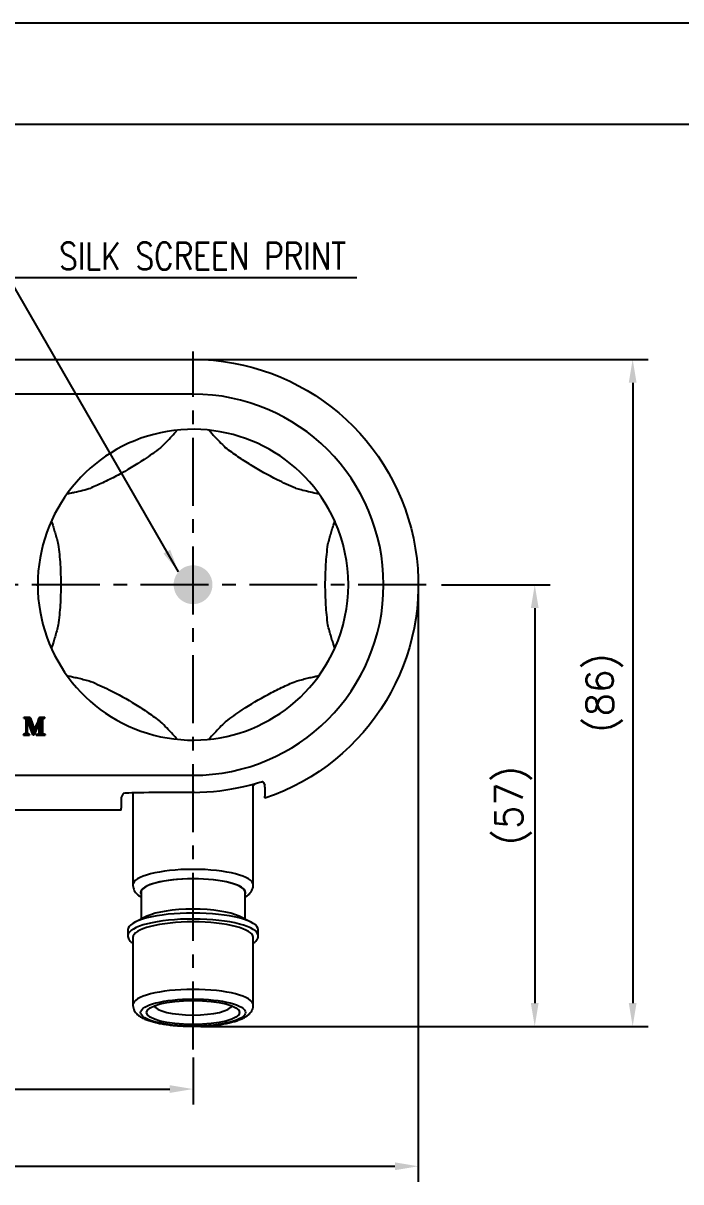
# Model space of a CAD drawing. Extents: x 43789 to 44209, y -38468 to -38171.
# Drawn here: x 43944.6 to 44029.3, y -38319.9 to -38170.7 of the extents above; entities that cross this region are included whole.
import ezdxf
from ezdxf.enums import TextEntityAlignment as Align

# ---------------------------------------------------------------- set-up
doc = ezdxf.new("R2010")
doc.units = 0
doc.header["$LTSCALE"] = 7
doc.header["$MEASUREMENT"] = 0
doc.linetypes.add('CENTER', pattern=[2, 1.25, -0.25, 0.25, -0.25])
doc.layers.get('0').update_dxf_attribs({"color": 2, "linetype": 'CONTINUOUS'})
for name, color, linetype in [('_DWG', 7, 'CONTINUOUS'), ('CL', 1, 'CENTER'), ('D', 2, 'CONTINUOUS')]:
    doc.layers.add(name, color=color, linetype=linetype)
doc.styles.add('DD', font='romans', dxfattribs={"bigfont": 'GHS.shx'})
doc.styles.add('GHS', font='ROMANS.shx', dxfattribs={"bigfont": 'GHS.shx'})
doc.dimstyles.new('STANDARD$7', dxfattribs={"dimscale": 0, "dimtxt": 3.5, "dimasz": 3, "dimexe": 2, "dimexo": 1, "dimgap": 1, "dimtad": 1, "dimdec": 4, "dimdsep": 46, "dimtxsty": 'GHS', "dimcen": 1, "dimclrd": 256, "dimclre": 256, "dimclrt": 256, "dimadec": 4, "dimazin": 2, "dimtfac": 1, "dimtdec": 4, "dimtmove": 0, "dimatfit": 0, "dimfxl": 0, "dimtolj": 1, "dimtzin": 0, "dimlwd": -1, "dimlwe": -1, "dimarcsym": 0})

# ---------------------------------------------------------------- blocks, each defined once
blk = doc.blocks.new('BORDER')
blk.add_line((1, 1), (0, 1))

msp = doc.modelspace()

# ---------------------------------------------------------------- hatches: boundary and pattern name
at = {"layer": 'D'}
h = msp.add_hatch(color=5, dxfattribs=at)
edge = h.paths.add_edge_path()
edge.add_spline(control_points=[(43915.98, -38243.02), (43915.98, -38242.83), (43915.96, -38242.63), (43915.85, -38242.17), (43915.74, -38241.91), (43915.44, -38241.44), (43915.25, -38241.22), (43914.8, -38240.88), (43914.55, -38240.74), (43914.03, -38240.56), (43913.76, -38240.52), (43913.48, -38240.52)], knot_values=[0.500119, 0.500119, 0.500119, 0.500119, 0.53704, 0.53704, 0.590743, 0.590743, 0.644446, 0.644446, 0.698151, 0.698151, 0.750139, 0.750139, 0.750139, 0.750139], degree=3, periodic=0)
edge.add_line((43913.48, -38240.52), (43913.48, -38243.02))
edge.add_line((43913.48, -38243.02), (43915.98, -38243.02))
edge = h.paths.add_edge_path()
edge.add_spline(control_points=[(43913.48, -38245.52), (43913.58, -38245.52), (43913.68, -38245.51), (43914.05, -38245.47), (43914.33, -38245.39), (43914.83, -38245.14), (43915.06, -38244.98), (43915.46, -38244.58), (43915.62, -38244.34), (43915.86, -38243.84), (43915.94, -38243.56), (43915.98, -38243.2), (43915.98, -38243.11), (43915.98, -38243.02)], knot_values=[0.250031, 0.250031, 0.250031, 0.250031, 0.26852, 0.26852, 0.322223, 0.322223, 0.375927, 0.375927, 0.429631, 0.429631, 0.483336, 0.483336, 0.500119, 0.500119, 0.500119, 0.500119], degree=3, periodic=0)
edge.add_line((43915.98, -38243.02), (43913.48, -38243.02))
edge.add_line((43913.48, -38243.02), (43913.48, -38245.52))
edge = h.paths.add_edge_path()
edge.add_line((43913.48, -38243.02), (43910.98, -38243.02))
edge.add_spline(control_points=[(43910.98, -38243.02), (43910.98, -38243.3), (43911.03, -38243.58), (43911.22, -38244.11), (43911.36, -38244.36), (43911.71, -38244.8), (43911.92, -38244.99), (43912.4, -38245.29), (43912.66, -38245.4), (43913.11, -38245.5), (43913.3, -38245.52), (43913.48, -38245.52)], knot_values=[0.00006, 0.00006, 0.00006, 0.00006, 0.053704, 0.053704, 0.107407, 0.107407, 0.161111, 0.161111, 0.214816, 0.214816, 0.250031, 0.250031, 0.250031, 0.250031], degree=3, periodic=0)
edge.add_line((43913.48, -38245.52), (43913.48, -38243.02))
edge = h.paths.add_edge_path()
edge.add_line((43913.48, -38243.02), (43913.48, -38240.52))
edge.add_spline(control_points=[(43913.48, -38240.52), (43913.48, -38240.52), (43913.47, -38240.52), (43913.18, -38240.52), (43912.89, -38240.57), (43912.37, -38240.76), (43912.12, -38240.91), (43911.69, -38241.26), (43911.5, -38241.48), (43911.2, -38241.96), (43911.1, -38242.22), (43911, -38242.67), (43910.98, -38242.84), (43910.98, -38243.02), (43910.98, -38243.02), (43910.98, -38243.02), (43910.98, -38243.02)], knot_values=[0.750139, 0.750139, 0.750139, 0.750139, 0.751856, 0.751856, 0.805559, 0.805559, 0.859262, 0.859262, 0.912966, 0.912966, 0.966671, 0.966671, 1, 1, 1, 1.00006, 1.00006, 1.00006, 1.00006], degree=3, periodic=0)
edge.add_arc((43913.48, -38243.02), 2.5, 168.0886, 168.0955)
edge.add_arc((43913.48, -38243.02), 2.5, 169.776, 169.8031)
edge.add_arc((43913.48, -38243.02), 2.5, 178.2885, 178.3172)
edge.add_line((43910.98, -38243.02), (43913.48, -38243.02))
h.paths.add_polyline_path([(43966.48, -38243.02), (43966.48, -38240.52, 0.414214), (43963.98, -38243.02)])
h.paths.add_polyline_path([(43968.98, -38243.02, 0.414214), (43966.48, -38240.52), (43966.48, -38243.02)])
h.paths.add_polyline_path([(43966.48, -38243.02), (43966.48, -38245.52, 0.414214), (43968.98, -38243.02)])
h.paths.add_polyline_path([(43963.98, -38243.02, 0.414214), (43966.48, -38245.52), (43966.48, -38243.02)])
h = msp.add_hatch(dxfattribs=at)
h.set_pattern_fill('ANSI31', color=256, style=0)
h.set_pattern_definition([(45, (8412.3692, -32212.31306), (-0.08838834765, 0.08838834765), [])])
h.paths.add_polyline_path([(43947.1, -38260.41), (43947.13, -38260.31), (43947.19, -38260.24), (43947.29, -38260.21), (43947.41, -38260.21), (43947.41, -38260.09), (43946.79, -38260.09), (43946.73, -38260.11), (43946.68, -38260.15), (43946.64, -38260.21), (43946.48, -38260.7), (43946.29, -38261.18), (43946.29, -38261.18), (43946.29, -38261.18), (43946.11, -38261.66), (43946.05, -38261.66), (43945.54, -38260.21), (43945.49, -38260.14), (43945.43, -38260.11), (43945.37, -38260.09), (43944.67, -38260.09), (43944.67, -38260.21), (43944.76, -38260.2), (43944.86, -38260.22), (43944.94, -38260.28), (43944.98, -38260.41), (43944.98, -38261.98), (43944.93, -38262.13), (43944.83, -38262.23), (43944.66, -38262.28), (43944.66, -38262.39), (43945.41, -38262.39), (43945.41, -38262.28), (43945.28, -38262.24), (43945.18, -38262.14), (43945.14, -38262), (43945.14, -38261.73), (43945.14, -38260.34), (43945.14, -38260.33), (43945.87, -38262.35), (43946.04, -38262.35), (43946.69, -38260.67), (43946.68, -38260.69), (43946.68, -38262.07), (43946.64, -38262.19), (43946.56, -38262.26), (43946.44, -38262.28), (43946.3, -38262.28), (43946.3, -38262.39), (43947.42, -38262.39), (43947.42, -38262.28), (43947.3, -38262.27), (43947.19, -38262.25), (43947.13, -38262.18), (43947.1, -38262.07)])

# ---------------------------------------------------------------- linework, layer by layer
at = {"color": 4}
msp.add_line((43819.9, -38183.74), (44197.9, -38183.74), dxfattribs=at)
at = {"color": 7, "linetype": 'Continuous'}
for p, q in [((43964.26, -38223.33), (43964.27, -38223.32)), ((43968.7, -38223.32), (43968.7, -38223.33)), ((43984.73, -38234.84), (43984.75, -38234.87)), ((43948.32, -38235.1), (43948.32, -38235.1)), ((43948.32, -38250.94), (43948.32, -38250.94)), ((43984.75, -38251.17), (43984.73, -38251.2)), ((43950.45, -38254.77), (43950.54, -38254.78)), ((43982.43, -38254.78), (43982.52, -38254.77)), ((43964.27, -38262.72), (43964.26, -38262.71)), ((43968.7, -38262.71), (43968.7, -38262.72))]:
    msp.add_line(p, q, dxfattribs=at)
at = {"color": 255}
for p, q in [((43944.67, -38260.21), (43944.67, -38260.09)), ((43944.67, -38260.09), (43945.37, -38260.09)), ((43945.37, -38260.09), (43944.67, -38260.09)), ((43944.67, -38260.09), (43944.67, -38260.21)), ((43944.76, -38260.2), (43944.67, -38260.21)), ((43944.67, -38260.21), (43944.76, -38260.2)), ((43944.86, -38260.22), (43944.76, -38260.2)), ((43944.76, -38260.2), (43944.86, -38260.22)), ((43944.94, -38260.28), (43944.86, -38260.22)), ((43944.86, -38260.22), (43944.94, -38260.28)), ((43944.98, -38260.41), (43944.94, -38260.28)), ((43944.94, -38260.28), (43944.98, -38260.41)), ((43945.87, -38262.35), (43945.14, -38260.33)), ((43945.14, -38260.33), (43945.14, -38260.34)), ((43945.14, -38260.34), (43945.14, -38260.33)), ((43945.14, -38260.33), (43945.87, -38262.35)), ((43945.14, -38260.34), (43945.14, -38261.73)), ((43945.14, -38261.73), (43945.14, -38260.34)), ((43945.37, -38260.09), (43945.43, -38260.11)), ((43945.43, -38260.11), (43945.37, -38260.09)), ((43945.43, -38260.11), (43945.49, -38260.14)), ((43945.49, -38260.14), (43945.43, -38260.11)), ((43945.49, -38260.14), (43945.54, -38260.21)), ((43945.54, -38260.21), (43945.49, -38260.14)), ((43945.54, -38260.21), (43946.05, -38261.66)), ((43946.05, -38261.66), (43945.54, -38260.21)), ((43946.48, -38260.7), (43946.64, -38260.21)), ((43946.64, -38260.21), (43946.48, -38260.7)), ((43946.64, -38260.21), (43946.68, -38260.15)), ((43946.68, -38260.15), (43946.64, -38260.21)), ((43946.68, -38260.15), (43946.73, -38260.11)), ((43946.73, -38260.11), (43946.68, -38260.15)), ((43946.73, -38260.11), (43946.79, -38260.09)), ((43946.79, -38260.09), (43946.73, -38260.11)), ((43946.79, -38260.09), (43947.41, -38260.09)), ((43947.41, -38260.09), (43946.79, -38260.09)), ((43947.13, -38260.31), (43947.1, -38260.41)), ((43947.1, -38260.41), (43947.13, -38260.31)), ((43947.19, -38260.24), (43947.13, -38260.31)), ((43947.13, -38260.31), (43947.19, -38260.24)), ((43947.29, -38260.21), (43947.19, -38260.24)), ((43947.19, -38260.24), (43947.29, -38260.21)), ((43947.41, -38260.21), (43947.29, -38260.21)), ((43947.29, -38260.21), (43947.41, -38260.21)), ((43947.41, -38260.09), (43947.41, -38260.21)), ((43947.41, -38260.21), (43947.41, -38260.09)), ((43944.98, -38261.98), (43944.98, -38260.41)), ((43944.98, -38260.41), (43944.98, -38261.98)), ((43945.14, -38261.73), (43945.14, -38262)), ((43945.14, -38262), (43945.14, -38261.73)), ((43946.69, -38260.67), (43946.04, -38262.35)), ((43946.04, -38262.35), (43946.69, -38260.67)), ((43946.05, -38261.66), (43946.11, -38261.66)), ((43946.11, -38261.66), (43946.05, -38261.66)), ((43946.11, -38261.66), (43946.29, -38261.18)), ((43946.29, -38261.18), (43946.11, -38261.66)), ((43946.29, -38261.18), (43946.48, -38260.7)), ((43946.48, -38260.7), (43946.29, -38261.18)), ((43946.68, -38260.69), (43946.69, -38260.67)), ((43946.69, -38260.67), (43946.68, -38260.69)), ((43946.68, -38262.07), (43946.68, -38260.69)), ((43946.68, -38260.69), (43946.68, -38262.07)), ((43947.1, -38260.41), (43947.1, -38262.07)), ((43947.1, -38262.07), (43947.1, -38260.41)), ((43944.66, -38262.28), (43944.83, -38262.23)), ((43944.83, -38262.23), (43944.66, -38262.28)), ((43944.66, -38262.39), (43944.66, -38262.28)), ((43944.66, -38262.28), (43944.66, -38262.39)), ((43945.41, -38262.39), (43944.66, -38262.39)), ((43944.66, -38262.39), (43945.41, -38262.39)), ((43944.83, -38262.23), (43944.93, -38262.13)), ((43944.93, -38262.13), (43944.83, -38262.23)), ((43944.93, -38262.13), (43944.98, -38261.98)), ((43944.98, -38261.98), (43944.93, -38262.13)), ((43945.14, -38262), (43945.18, -38262.14)), ((43945.18, -38262.14), (43945.14, -38262)), ((43945.18, -38262.14), (43945.28, -38262.24)), ((43945.28, -38262.24), (43945.18, -38262.14)), ((43945.28, -38262.24), (43945.41, -38262.28)), ((43945.41, -38262.28), (43945.28, -38262.24)), ((43945.41, -38262.28), (43945.41, -38262.39)), ((43945.41, -38262.39), (43945.41, -38262.28)), ((43946.04, -38262.35), (43945.87, -38262.35)), ((43945.87, -38262.35), (43946.04, -38262.35)), ((43946.3, -38262.28), (43946.44, -38262.28)), ((43946.3, -38262.39), (43946.3, -38262.28)), ((43946.44, -38262.28), (43946.3, -38262.28)), ((43946.3, -38262.28), (43946.3, -38262.39)), ((43947.42, -38262.39), (43946.3, -38262.39)), ((43946.3, -38262.39), (43947.42, -38262.39)), ((43946.44, -38262.28), (43946.56, -38262.26)), ((43946.56, -38262.26), (43946.44, -38262.28)), ((43946.56, -38262.26), (43946.64, -38262.19)), ((43946.64, -38262.19), (43946.56, -38262.26)), ((43946.64, -38262.19), (43946.68, -38262.07)), ((43946.68, -38262.07), (43946.64, -38262.19)), ((43947.1, -38262.07), (43947.13, -38262.18)), ((43947.13, -38262.18), (43947.1, -38262.07)), ((43947.13, -38262.18), (43947.19, -38262.25)), ((43947.19, -38262.25), (43947.13, -38262.18)), ((43947.19, -38262.25), (43947.3, -38262.27)), ((43947.3, -38262.27), (43947.19, -38262.25)), ((43947.3, -38262.27), (43947.42, -38262.28)), ((43947.42, -38262.28), (43947.3, -38262.27)), ((43947.42, -38262.28), (43947.42, -38262.39)), ((43947.42, -38262.39), (43947.42, -38262.28))]:
    msp.add_line(p, q, dxfattribs=at)
at = {"color": 7, "linetype": 'Continuous'}
for centre, radius, start, end in [((43966.48, -38243.02), 20, 24.1488, 335.8515), ((43942.79, -38193.78), 38.27, 281.5186, 281.8801), ((43991.04, -38189.6), 42.53, 258.1414, 258.4633), ((43966.48, -38243.02), 20, 335.949, 24.0515)]:
    msp.add_arc(centre, radius, start, end, dxfattribs=at)
for points, knots in [([(43962.29, -38225.39), (43962.48, -38225.21), (43963.16, -38224.54), (43963.81, -38223.84), (43964.26, -38223.33)], [0, 0, 0, 0, 0.277223, 1, 1, 1, 1]), ([(43964.27, -38223.32), (43964.3, -38223.29), (43964.34, -38223.25), (43964.39, -38223.19), (43964.42, -38223.15), (43964.44, -38223.13), (43964.45, -38223.12)], [0, 0, 0, 0, 0.3969115, 0.7076572, 0.9147083, 0.9966809, 0.9966809, 0.9966809, 0.9966809]), ([(43968.52, -38223.12), (43968.53, -38223.13), (43968.54, -38223.15), (43968.58, -38223.19), (43968.63, -38223.25), (43968.67, -38223.29), (43968.7, -38223.32)], [0, 0, 0, 0, 0.08527, 0.292307, 0.603056, 1, 1, 1, 1]), ([(43968.7, -38223.33), (43968.83, -38223.47), (43969.47, -38224.18), (43970.13, -38224.86), (43970.68, -38225.39)], [0, 0, 0, 0, 0.201927, 1, 1, 1, 1]), ([(43962.29, -38225.39), (43961.6, -38225.92), (43959.84, -38227.18), (43957.41, -38228.63), (43955.09, -38229.8), (43953.9, -38230.33), (43953.3, -38230.58)], [0, 0, 0, 0, 0.249996, 0.624967, 0.812496, 1, 1, 1, 1]), ([(43979.67, -38230.58), (43979.27, -38230.42), (43978.48, -38230.07), (43976.52, -38229.14), (43974.43, -38227.98), (43972.25, -38226.55), (43971.19, -38225.79), (43970.68, -38225.39)], [0, 0, 0, 0, 0.125, 0.250019, 0.624975, 0.8125, 1, 1, 1, 1]), ([(43950.27, -38231.31), (43950.27, -38231.31), (43950.27, -38231.31), (43950.28, -38231.31), (43950.28, -38231.31), (43950.29, -38231.3), (43950.3, -38231.3), (43950.32, -38231.3), (43950.34, -38231.29), (43950.38, -38231.29), (43950.41, -38231.28), (43950.44, -38231.28)], [0.0031574, 0.0031574, 0.0031574, 0.0031574, 0.0043273, 0.017156, 0.0384896, 0.0681606, 0.1517656, 0.2664332, 0.4104474, 0.5819538, 1, 1, 1, 1]), ([(43950.67, -38231.23), (43950.86, -38231.19), (43951.74, -38231), (43952.61, -38230.78), (43953.3, -38230.58)], [0, 0, 0, 0, 0.21274, 1, 1, 1, 1]), ([(43979.67, -38230.58), (43979.91, -38230.65), (43980.78, -38230.89), (43981.66, -38231.09), (43982.3, -38231.23)], [0, 0, 0, 0, 0.271688, 1, 1, 1, 1]), ([(43982.53, -38231.28), (43982.56, -38231.28), (43982.59, -38231.29), (43982.63, -38231.29), (43982.65, -38231.3), (43982.67, -38231.3), (43982.68, -38231.3), (43982.69, -38231.31), (43982.69, -38231.31), (43982.69, -38231.31), (43982.7, -38231.31), (43982.7, -38231.31)], [0, 0, 0, 0, 0.418057, 0.589567, 0.733582, 0.848247, 0.93185, 0.96152, 0.982852, 0.995677, 1, 1, 1, 1]), ([(43948.24, -38234.84), (43948.24, -38234.84), (43948.24, -38234.84), (43948.24, -38234.85), (43948.24, -38234.86), (43948.25, -38234.89), (43948.26, -38234.92), (43948.27, -38234.95), (43948.29, -38235.01), (43948.31, -38235.06), (43948.32, -38235.1)], [0, 0, 0, 0, 0.007787, 0.023561, 0.078873, 0.164759, 0.279715, 0.422225, 0.590788, 1, 1, 1, 1]), ([(43984.65, -38235.1), (43984.66, -38235.07), (43984.68, -38235.02), (43984.7, -38234.95), (43984.71, -38234.92), (43984.72, -38234.89), (43984.72, -38234.86), (43984.73, -38234.85), (43984.73, -38234.85), (43984.73, -38234.84), (43984.73, -38234.84), (43984.73, -38234.84)], [0, 0, 0, 0, 0.410784, 0.580032, 0.723114, 0.838528, 0.924586, 0.955936, 0.979129, 0.993892, 1, 1, 1, 1]), ([(43948.32, -38235.1), (43948.38, -38235.28), (43948.51, -38235.69), (43948.72, -38236.34), (43948.93, -38237.07), (43949.06, -38237.58), (43949.12, -38237.83)], [0, 0, 0, 0, 0.200331, 0.450915, 0.72192, 1, 1, 1, 1]), ([(43983.85, -38237.83), (43983.91, -38237.58), (43984.04, -38237.07), (43984.25, -38236.34), (43984.45, -38235.69), (43984.59, -38235.28), (43984.65, -38235.1)], [0, 0, 0, 0, 0.278112, 0.549104, 0.799706, 1, 1, 1, 1]), ([(43949.12, -38237.83), (43949.18, -38238.26), (43949.28, -38239.12), (43949.38, -38240.42), (43949.44, -38241.72), (43949.45, -38242.59), (43949.46, -38243.02)], [0, 0, 0, 0, 0.249961, 0.499972, 0.749974, 1, 1, 1, 1]), ([(43983.51, -38243.02), (43983.51, -38242.59), (43983.53, -38241.72), (43983.59, -38240.42), (43983.69, -38239.12), (43983.79, -38238.26), (43983.84, -38237.83)], [0, 0, 0, 0, 0.250026, 0.500028, 0.750039, 1, 1, 1, 1]), ([(43949.46, -38243.02), (43949.45, -38243.45), (43949.44, -38244.32), (43949.38, -38245.62), (43949.28, -38246.91), (43949.18, -38247.78), (43949.12, -38248.21)], [0, 0, 0, 0, 0.250026, 0.500028, 0.750039, 1, 1, 1, 1]), ([(43983.84, -38248.21), (43983.79, -38247.78), (43983.69, -38246.91), (43983.59, -38245.62), (43983.53, -38244.32), (43983.51, -38243.45), (43983.51, -38243.02)], [0, 0, 0, 0, 0.249961, 0.499972, 0.749974, 1, 1, 1, 1]), ([(43949.12, -38248.2), (43949.06, -38248.46), (43948.93, -38248.96), (43948.72, -38249.7), (43948.51, -38250.35), (43948.38, -38250.76), (43948.32, -38250.94)], [0, 0, 0, 0, 0.278283, 0.54947, 0.800095, 1, 1, 1, 1]), ([(43984.65, -38250.93), (43984.59, -38250.75), (43984.45, -38250.35), (43984.25, -38249.69), (43984.04, -38248.96), (43983.91, -38248.46), (43983.84, -38248.2)], [0, 0, 0, 0, 0.200329, 0.450946, 0.721923, 1, 1, 1, 1]), ([(43948.32, -38250.94), (43948.31, -38250.98), (43948.29, -38251.03), (43948.27, -38251.09), (43948.26, -38251.12), (43948.25, -38251.15), (43948.24, -38251.17), (43948.24, -38251.19), (43948.24, -38251.19), (43948.24, -38251.2), (43948.24, -38251.2), (43948.24, -38251.2)], [0, 0, 0, 0, 0.409001, 0.577419, 0.719993, 0.835354, 0.921735, 0.953452, 0.9772, 0.992757, 1, 1, 1, 1]), ([(43984.73, -38251.2), (43984.73, -38251.2), (43984.73, -38251.2), (43984.73, -38251.19), (43984.73, -38251.19), (43984.72, -38251.17), (43984.72, -38251.15), (43984.71, -38251.12), (43984.7, -38251.08), (43984.68, -38251.02), (43984.66, -38250.97), (43984.65, -38250.93)], [0, 0, 0, 0, 0.006063, 0.020811, 0.044007, 0.075372, 0.161469, 0.276905, 0.419988, 0.589227, 1, 1, 1, 1]), ([(43950.27, -38254.73), (43950.27, -38254.73), (43950.28, -38254.73), (43950.29, -38254.74), (43950.31, -38254.74), (43950.34, -38254.74), (43950.38, -38254.75), (43950.43, -38254.76), (43950.45, -38254.77)], [0, 0, 0, 0, 0.035608, 0.098988, 0.189236, 0.30512, 0.60879, 1, 1, 1, 1]), ([(43950.54, -38254.78), (43950.72, -38254.82), (43951.02, -38254.89), (43951.44, -38254.98), (43951.92, -38255.09), (43952.54, -38255.25), (43953.04, -38255.38), (43953.29, -38255.46)], [0, 0, 0, 0, 0.200775, 0.322239, 0.451314, 0.722135, 1, 1, 1, 1]), ([(43953.3, -38255.46), (43953.7, -38255.62), (43954.49, -38255.97), (43956.45, -38256.9), (43958.54, -38258.06), (43960.72, -38259.49), (43961.77, -38260.25), (43962.29, -38260.65)], [0, 0, 0, 0, 0.125, 0.250019, 0.624975, 0.8125, 1, 1, 1, 1]), ([(43970.68, -38260.65), (43971.37, -38260.12), (43973.13, -38258.86), (43975.56, -38257.41), (43977.88, -38256.24), (43979.07, -38255.71), (43979.67, -38255.46)], [0, 0, 0, 0, 0.249996, 0.624967, 0.812496, 1, 1, 1, 1]), ([(43979.68, -38255.46), (43979.93, -38255.38), (43980.43, -38255.25), (43981.05, -38255.09), (43981.53, -38254.98), (43981.95, -38254.89), (43982.25, -38254.82), (43982.43, -38254.78)], [0, 0, 0, 0, 0.277874, 0.548701, 0.677776, 0.799238, 1, 1, 1, 1]), ([(43982.52, -38254.77), (43982.54, -38254.76), (43982.59, -38254.75), (43982.63, -38254.74), (43982.66, -38254.74), (43982.68, -38254.74), (43982.69, -38254.73), (43982.7, -38254.73), (43982.7, -38254.73)], [0, 0, 0, 0, 0.390846, 0.694299, 0.810222, 0.900621, 0.964202, 1, 1, 1, 1]), ([(43964.26, -38262.71), (43964.14, -38262.57), (43963.5, -38261.86), (43962.84, -38261.17), (43962.29, -38260.65)], [0, 0, 0, 0, 0.20193, 1, 1, 1, 1]), ([(43970.68, -38260.65), (43970.49, -38260.83), (43969.81, -38261.5), (43969.16, -38262.2), (43968.7, -38262.71)], [0, 0, 0, 0, 0.277225, 1, 1, 1, 1]), ([(43964.45, -38262.92), (43964.45, -38262.92), (43964.44, -38262.91), (43964.44, -38262.91), (43964.44, -38262.91), (43964.43, -38262.9), (43964.43, -38262.89), (43964.42, -38262.88), (43964.4, -38262.86), (43964.37, -38262.83), (43964.34, -38262.8), (43964.31, -38262.76), (43964.28, -38262.73), (43964.27, -38262.72)], [0, 0, 0, 0, 0.004257, 0.017552, 0.039732, 0.070529, 0.109652, 0.156806, 0.273923, 0.419278, 0.590302, 0.784545, 1, 1, 1, 1]), ([(43968.7, -38262.72), (43968.68, -38262.73), (43968.66, -38262.76), (43968.63, -38262.8), (43968.6, -38262.83), (43968.57, -38262.86), (43968.55, -38262.88), (43968.54, -38262.89), (43968.53, -38262.9), (43968.53, -38262.91), (43968.53, -38262.91), (43968.52, -38262.91), (43968.52, -38262.92), (43968.52, -38262.92)], [0, 0, 0, 0, 0.215476, 0.409733, 0.580763, 0.726118, 0.843228, 0.890377, 0.929495, 0.960285, 0.982459, 0.995748, 1, 1, 1, 1])]:
    msp.add_open_spline(points, degree=3, knots=knots, dxfattribs=at)
at = {"layer": '_DWG'}
for p, q in [((43913.48, -38214.02), (43966.48, -38214.02)), ((43966.48, -38218.48), (43913.48, -38218.48)), ((43946.33, -38243.02), (43946.48, -38243.02)), ((43913.48, -38267.55), (43966.48, -38267.55)), ((43966.48, -38269.55), (43966.48, -38267.55)), ((43974.23, -38268.89), (43974.58, -38268.57)), ((43974.23, -38281.66), (43974.23, -38268.68)), ((43957.48, -38269.9), (43957.23, -38270.4)), ((43957.23, -38270.65), (43957.23, -38271.77)), ((43958.73, -38269.82), (43958.73, -38281.66)), ((43966.48, -38269.55), (43966.48, -38269.75)), ((43957.22, -38272.02), (43922.75, -38272.02)), ((43959.78, -38282.62), (43959.78, -38286.08)), ((43973.18, -38286.08), (43973.18, -38282.62)), ((43960.55, -38285.7), (43959.04, -38286.44)), ((43973.92, -38286.44), (43972.42, -38285.7)), ((43958.08, -38287.45), (43958.08, -38288.22)), ((43958.73, -38288.42), (43958.73, -38297.11)), ((43974.23, -38297.11), (43974.23, -38288.42)), ((43974.88, -38288.22), (43974.88, -38287.45))]:
    msp.add_line(p, q, dxfattribs=at)
at = {"layer": '_DWG', "extrusion": (0, 0, -1)}
msp.add_arc((-43966.48, -38243.02), 29, 90, 251.3727, dxfattribs=at)
at = {"layer": '_DWG'}
msp.add_arc((43966.48, -38243.02), 24.53, 270, 90, dxfattribs=at)
for centre, major_axis, ratio, start_param, end_param in [((43957.23, -38270.9), (0, 0.5), 0.008727, 0.017453, 1.047198), ((43966.48, -38269.9), (9, 0), 0.017455, 1.570796, 3.132866), ((43957.22, -38271.52), (0, 0.5), 0.008727, 3.141593, 4.18879), ((43966.48, -38281.66), (-7.75, 0), 0.258819, 3.141495, 6.282989), ((43966.48, -38282.62), (6.75, 0), 0.258819, 1.570796, 3.263427), ((43966.48, -38282.62), (6.7, 0), 0.258819, 1.570796, 3.141592), ((43966.48, -38282.62), (6.75, 0), 0.258819, 0, 1.570796), ((43966.48, -38282.62), (6.7, 0), 0.258819, 0, 1.570796), ((43966.48, -38282.62), (6.75, 0), 0.258819, 6.16135, 6.283185), ((43966.48, -38287.45), (8.4, 0), 0.258819, 1.570796, 3.141593), ((43966.48, -38286.5), (6.7, 0), 0.258819, 1.570796, 2.659064), ((43966.48, -38286.5), (6.7, 0), 0.258819, 0.482529, 1.570796), ((43966.48, -38287.45), (8.4, 0), 0.258819, 0, 1.570796), ((43966.48, -38288.22), (-8.4, 0), 0.258819, 3.141593, 6.264434), ((43966.48, -38288.42), (7.75, 0), 0.258819, 1.570796, 3.141593), ((43966.48, -38288.42), (7.75, 0), 0.258819, 0, 1.570796), ((43966.48, -38288.22), (-8.4, 0), 0.258819, 6.264434, 6.283185), ((43966.48, -38288.22), (-8.4, 0), 0.258819, 3.123234, 3.141593), ((43966.48, -38297.11), (-7.75, 0), 0.258819, 3.141495, 6.282989), ((43966.48, -38297.11), (5, 0), 0.258819, 3.220231, 6.204547)]:
    msp.add_ellipse(centre, major_axis=major_axis, ratio=ratio, start_param=start_param, end_param=end_param, dxfattribs=at)
for major_axis in [(6.75, 0), (-6, 0)]:
    msp.add_ellipse((43966.48, -38298.08), major_axis=major_axis, ratio=0.258819, dxfattribs=at)
for points, knots in [([(43966.48, -38269.75), (43968.86, -38269.75), (43971.17, -38269.4), (43974.47, -38268.66), (43975.46, -38268.31), (43975.48, -38268.35)], [0, 0, 0, 0, 0.5, 0.5, 1, 1, 1, 1]), ([(43975.74, -38269.06), (43975.74, -38269.01), (43975.74, -38268.96), (43975.74, -38268.88), (43975.74, -38268.85), (43975.74, -38268.81), (43975.73, -38268.79), (43975.73, -38268.79)], [0, 0, 0, 0, 0.331607, 0.331607, 0.66422, 0.66422, 1, 1, 1, 1]), ([(43975.75, -38270.5), (43975.75, -38270.5), (43975.75, -38270.49), (43975.75, -38270.46), (43975.74, -38270.43), (43975.74, -38270.36), (43975.74, -38270.32), (43975.74, -38270.26), (43975.74, -38270.25), (43975.74, -38270.24)], [0, 0, 0, 0, 0.304564, 0.304564, 0.608731, 0.608731, 0.919046, 0.919046, 1, 1, 1, 1]), ([(43958.74, -38281.66), (43958.74, -38281.68), (43958.73, -38281.82), (43958.78, -38282.07), (43958.91, -38282.38), (43959.09, -38282.65), (43959.33, -38282.9), (43959.57, -38283.08), (43959.73, -38283.18), (43959.78, -38283.21)], [0, 0, 0, 0, 0.033016, 0.195715, 0.355823, 0.521319, 0.701681, 0.907895, 1, 1, 1, 1]), ([(43973.19, -38283.21), (43973.2, -38283.2), (43973.34, -38283.12), (43973.57, -38282.96), (43973.84, -38282.69), (43974.04, -38282.41), (43974.18, -38282.1), (43974.24, -38281.84), (43974.23, -38281.7), (43974.23, -38281.66)], [0, 0, 0, 0, 0.023874, 0.259206, 0.456446, 0.630378, 0.791633, 0.947119, 1, 1, 1, 1]), ([(43958.1, -38288.17), (43958.09, -38288.22), (43958.08, -38288.35), (43958.15, -38288.56), (43958.29, -38288.79), (43958.49, -38288.99), (43958.65, -38289.11), (43958.73, -38289.16)], [0, 0, 0, 0, 0.127915, 0.350691, 0.576938, 0.819148, 1, 1, 1, 1]), ([(43974.24, -38289.16), (43974.25, -38289.15), (43974.37, -38289.07), (43974.57, -38288.91), (43974.76, -38288.67), (43974.86, -38288.46), (43974.87, -38288.33), (43974.87, -38288.28)], [0, 0, 0, 0, 0.03252, 0.321797, 0.611434, 0.853648, 1, 1, 1, 1]), ([(43958.74, -38297.11), (43958.74, -38297.13), (43958.73, -38297.27), (43958.78, -38297.52), (43958.91, -38297.83), (43959.09, -38298.1), (43959.33, -38298.35), (43959.64, -38298.59), (43960.04, -38298.82), (43960.52, -38299.03), (43961.08, -38299.21), (43961.68, -38299.37), (43962.33, -38299.51), (43963.01, -38299.62), (43963.72, -38299.72), (43964.46, -38299.78), (43965.21, -38299.83), (43965.98, -38299.86), (43966.76, -38299.86), (43967.53, -38299.84), (43968.29, -38299.8), (43969.03, -38299.74), (43969.75, -38299.65), (43970.33, -38299.57), (43970.67, -38299.5), (43970.78, -38299.48)], [0, 0, 0, 0, 0.006676, 0.039577, 0.071954, 0.10542, 0.141893, 0.183593, 0.232256, 0.285982, 0.339088, 0.390444, 0.440555, 0.489864, 0.538654, 0.587106, 0.635341, 0.683445, 0.731485, 0.77952, 0.827589, 0.875749, 0.92407, 0.972639, 1, 1, 1, 1]), ([(43970.78, -38299.48), (43970.9, -38299.46), (43971.22, -38299.39), (43971.72, -38299.26), (43972.27, -38299.09), (43972.78, -38298.89), (43973.22, -38298.66), (43973.57, -38298.41), (43973.84, -38298.14), (43974.04, -38297.86), (43974.18, -38297.55), (43974.24, -38297.3), (43974.23, -38297.15), (43974.23, -38297.11)], [0, 0, 0, 0, 0.059529, 0.175428, 0.293008, 0.4137, 0.539131, 0.650241, 0.743366, 0.825487, 0.901622, 0.975033, 1, 1, 1, 1])]:
    msp.add_open_spline(points, degree=3, knots=knots, dxfattribs=at)
for points in [[(43975.48, -38268.35), (43975.57, -38268.5), (43975.65, -38268.65), (43975.73, -38268.79)], [(43975.74, -38269.06), (43975.74, -38269.45), (43975.74, -38269.84), (43975.74, -38270.24)]]:
    msp.add_open_spline(points, degree=3, dxfattribs=at)
at = {"layer": 'CL'}
for p, q in [((43966.48, -38302.85), (43966.48, -38213.02)), ((43996.48, -38243.02), (43883.48, -38243.02))]:
    msp.add_line(p, q, dxfattribs=at)
at = {"layer": 'D'}
for p, q in [((43967.48, -38214.02), (44025.09, -38214.02)), ((44023.09, -38217.02), (44023.09, -38296.86)), ((43998.48, -38243.02), (44012.48, -38243.02)), ((43998.48, -38243.02), (44012.48, -38243.02)), ((43995.48, -38244.02), (43995.48, -38319.87)), ((44010.48, -38246.02), (44010.48, -38296.86)), ((43967.48, -38299.86), (44012.48, -38299.86)), ((43967.48, -38299.86), (44025.09, -38299.86)), ((43966.48, -38303.85), (43966.48, -38309.93)), ((43916.48, -38307.93), (43963.48, -38307.93)), ((43887.48, -38317.87), (43992.48, -38317.87))]:
    msp.add_line(p, q, dxfattribs=at)
for points in [[(44022.59, -38217.02), (44023.59, -38217.02), (44023.09, -38214.02)], [(44009.98, -38246.02), (44010.98, -38246.02), (44010.48, -38243.02)], [(44009.98, -38296.86), (44010.98, -38296.86), (44010.48, -38299.86)], [(44022.59, -38296.86), (44023.59, -38296.86), (44023.09, -38299.86)], [(43963.48, -38307.43), (43963.48, -38308.43), (43966.48, -38307.93)], [(43992.48, -38317.37), (43992.48, -38318.37), (43995.48, -38317.87)]]:
    msp.add_solid(points, dxfattribs=at)

# ---------------------------------------------------------------- block references
at = {"xscale": 420, "yscale": 297, "zscale": 420}
msp.add_blockref('BORDER', (43788.9, -38467.74), dxfattribs=at)

# ---------------------------------------------------------------- texts
at = {"layer": 'D', "style": 'DD', "width": 0.8}
msp.add_text('SILK SCREEN PRINT', height=3.5, dxfattribs=at).set_placement((43986.18, -38202.47), align=Align.RIGHT)
at = {"layer": 'D', "char_height": 3.5, "attachment_point": 5, "rotation": 90, "style": 'GHS'}
for s, insert in [('\\A1;(86)', (44019.43, -38256.94)), ('(57)', (44007.73, -38271.44))]:
    msp.add_mtext(s, dxfattribs=dict(at, insert=insert))

# ---------------------------------------------------------------- leaders
at = {"layer": 'D'}
for points in [[(43914.99, -38241.03), (43942.74, -38203.48), (43987.56, -38203.48)], [(43964.61, -38241.36), (43942.74, -38203.48)]]:
    msp.add_leader(points, dimstyle='STANDARD$7', override={"dimscale": 1, "dimtad": 0}, dxfattribs=at)

doc.saveas('drawing.dxf')
